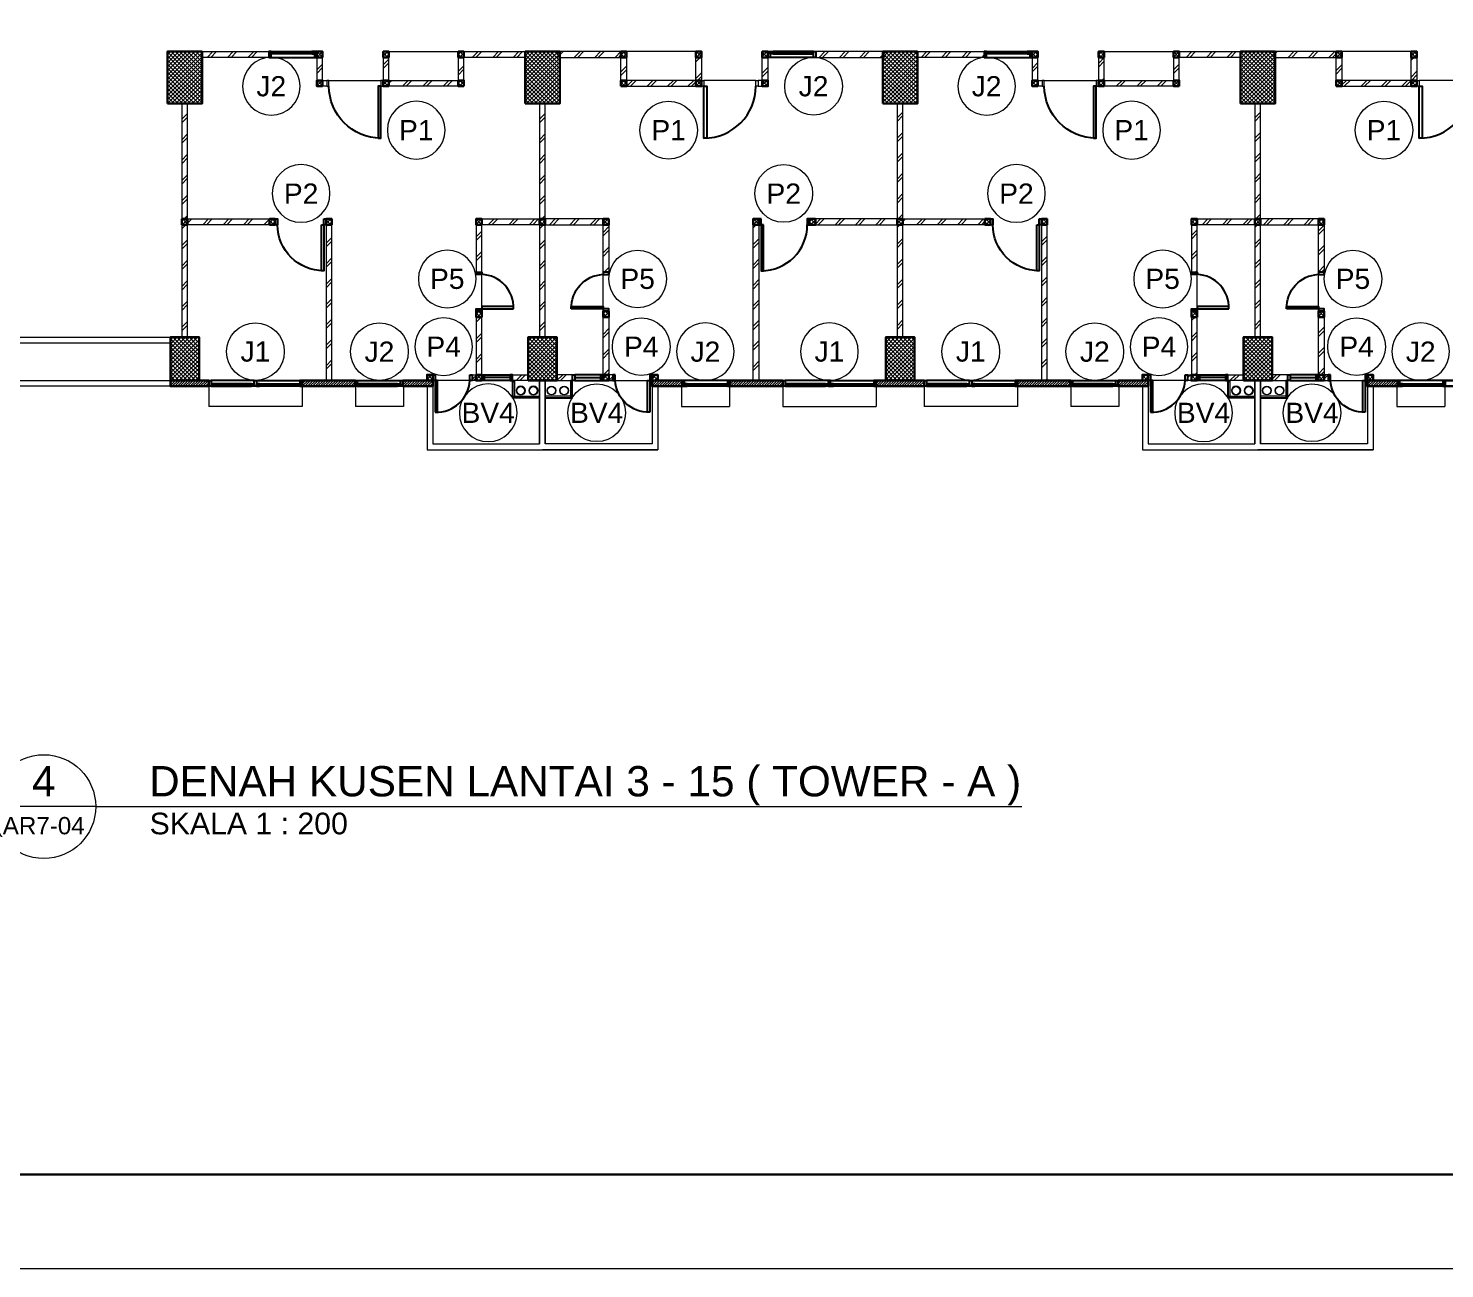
# Model space of a CAD drawing. Header units: millimetres. Extents: x -108 to 351, y -17 to 192.
# Drawn here: x 140.68 to 165.23, y 71.31 to 92.8 of the extents above; entities that cross this region are included whole.
import ezdxf
from ezdxf.enums import TextEntityAlignment as Align

# ---------------------------------------------------------------- set-up
doc = ezdxf.new("R2010")
doc.units = ezdxf.units.MM
for name, color, linetype, lineweight in [('ars', 11, 'Continuous', 0), ('KACA', 151, 'Continuous', 5), ('KOL', 1, 'Continuous', 30), ('KOLOM', 4, 'Continuous', 9), ('KOP', 7, 'Continuous', 20), ('KOP GARIS', 1, 'Continuous', 30), ('lan', 7, 'Continuous', 15), ('NOT', 7, 'Continuous', 20), ('tem', 5, 'Continuous', 20)]:
    doc.layers.add(name, color=color, linetype=linetype, lineweight=lineweight)
doc.layers.add('Kusen', color=30, linetype='Continuous')
doc.styles.add('S', font='simplex', dxfattribs={"width": 0.75})
doc.styles.get("Standard").update_dxf_attribs({"font": 'arial.ttf'})
pattern_1 = [(225, (-467.078732, 382.454584), (0.0220970869, -0.0220970869), [])]
pattern_2 = [(45, (18.6, -6e-14), (-0.1767767, 0.1767767), []), (45, (18.6625, -6e-14), (-0.1767767, 0.1767767), [])]
pattern_3 = [(45, (18.59984, 0), (-0.1767767, 0.1767767), []), (45, (18.66234, 0), (-0.1767767, 0.1767767), [])]
pattern_4 = [(45, (18.59984, -6e-14), (-0.1767767, 0.1767767), []), (45, (18.66234, -6e-14), (-0.1767767, 0.1767767), [])]
pattern_5 = [(45, (18.6, -0.00436), (-0.1767767, 0.1767767), []), (45, (18.6625, -0.00436), (-0.1767767, 0.1767767), [])]
pattern_6 = [(45, (18.59616, -0.00436), (-0.1767767, 0.1767767), []), (45, (18.65866, -0.00436), (-0.1767767, 0.1767767), [])]
pattern_7 = [(45, (18.59616, -0.00436), (-0.1767767, 0.1767767), []), (45, (18.65866, -0.00436), (-0.1767767, 0.1767767), [])]
pattern_8 = [(225, (23.57673, 55.07964), (0.06629126, -0.06629126), []), (225, (23.53254, 55.07964), (0.06629126, -0.06629126), [])]
pattern_9 = [(45, (18.6, -1.7), (-0.1767767, 0.1767767), []), (45, (18.6625, -1.7), (-0.1767767, 0.1767767), [])]
pattern_10 = [(45, (21.09865, 1.1), (-0.1767767, 0.1767767), []), (45, (21.16115, 1.1), (-0.1767767, 0.1767767), [])]
pattern_11 = [(45, (24.8, -1e-13), (-0.1767767, 0.1767767), []), (45, (24.8625, -1e-13), (-0.1767767, 0.1767767), [])]
pattern_12 = [(45, (24.8, -1.7), (-0.1767767, 0.1767767), []), (45, (24.8625, -1.7), (-0.1767767, 0.1767767), [])]

# ---------------------------------------------------------------- blocks, each defined once
blk = doc.blocks.new('Ndtpd')
blk.add_line((0.747, 0), (-0.747, 0))
blk.add_circle((0, 0), 0.747)
at = {"flags": 4}
for tag, height, p in [('NO', 0.5, (0, 0.148)), ('NOLBR', 0.3, (0, -0.398))]:
    blk.add_attdef(tag, text='', height=height, dxfattribs=at).set_placement(p, align=Align.CENTER)
for tag, p, height in [('NDTPD', (1.516, 0.148), 0.5), ('SKALA', (1.523, -0.398), 0.3)]:
    blk.add_attdef(tag, p, '', height=height, dxfattribs=at)
blk = doc.blocks.new('KOPA2-TPAK r')
at = {"layer": 'KOP'}
blk.add_lwpolyline([(0, 0), (59.4, 0), (59.4, 42.135), (0, 42.135)], close=True, dxfattribs=at)
at = {"layer": 'KOP GARIS'}
blk.add_lwpolyline([(0.815, 0.815), (58.585, 0.815), (58.585, 41.32), (0.815, 41.32)], close=True, dxfattribs=at)
at = {"layer": 'KOP'}
for p in [(51.864, 6.612), (51.864, 6.212), (51.864, 5.812)]:
    blk.add_attdef('JUDUL', p, '', height=0.25, dxfattribs=at)
for tag, p in [('SKALA', (51.816, 4.913)), ('SKALA', (51.816, 4.602)), ('SKALA', (51.816, 4.312)), ('AR-00', (57.749, 3.195))]:
    blk.add_attdef(tag, text='', height=0.172, dxfattribs=at).set_placement(p, align=Align.MIDDLE_CENTER)
blk = doc.blocks.new("k3'")
at = {"layer": 'ars'}
h = blk.add_hatch(dxfattribs=at)
h.set_pattern_fill('_USER', color=256, scale=0.05, angle=45, double=1, pattern_type=0)
h.set_pattern_definition([(45, (0, -4.975), (-0.03535534, 0.03535534), []), (135, (0, -4.975), (-0.03535534, -0.03535534), [])])
h.paths.add_polyline_path([(-0.25, -0.375), (0.25, -0.375), (0.25, 0.375), (-0.25, 0.375)])
at = {"layer": 'KOL'}
blk.add_lwpolyline([(-0.25, -0.375), (0.25, -0.375), (0.25, 0.375), (-0.25, 0.375)], close=True, dxfattribs=at)
blk = doc.blocks.new("k1'")
at = {"layer": 'ars'}
h = blk.add_hatch(dxfattribs=at)
h.set_pattern_fill('_USER', color=256, scale=0.05, angle=45, double=1, pattern_type=0)
h.set_pattern_definition([(45, (0, -5), (-0.03535534, 0.03535534), []), (135, (0, -5), (-0.03535534, -0.03535534), [])])
h.paths.add_polyline_path([(-0.3, -0.45), (0.3, -0.45), (0.3, 0.45), (-0.3, 0.45)])
at = {"layer": 'KOL'}
blk.add_lwpolyline([(-0.3, -0.45), (0.3, -0.45), (0.3, 0.45), (-0.3, 0.45)], close=True, dxfattribs=at)
blk = doc.blocks.new('T. J1')
at = {"layer": 'Kusen'}
for p, q in [((-0.019, 0), (-0.769, 0)), ((-0.719, 0.1), (-0.069, 0.1)), ((-0.069, 0.06), (-0.719, 0.06)), ((0.021, 0), (0.771, 0)), ((0.721, 0.1), (0.071, 0.1)), ((0.071, 0.06), (0.721, 0.06))]:
    blk.add_line(p, q, dxfattribs=at)
for points in [[(-0.809, 0), (-0.769, 0), (-0.769, 0.1), (-0.809, 0.1)], [(-0.019, 0), (0.021, 0), (0.021, 0.1), (-0.019, 0.1)], [(0.811, 0), (0.771, 0), (0.771, 0.1), (0.811, 0.1)]]:
    blk.add_lwpolyline(points, close=True, dxfattribs=at)
for points in [[(-0.719, 0.077), (-0.719, 0.06), (-0.769, 0.06), (-0.769, 0.1), (-0.719, 0.1), (-0.719, 0.082), (-0.729, 0.082), (-0.729, 0.077), (-0.719, 0.077)], [(-0.069, 0.077), (-0.069, 0.06), (-0.019, 0.06), (-0.019, 0.1), (-0.069, 0.1), (-0.069, 0.082), (-0.059, 0.082), (-0.059, 0.077), (-0.069, 0.077)], [(0.071, 0.077), (0.071, 0.06), (0.021, 0.06), (0.021, 0.1), (0.071, 0.1), (0.071, 0.082), (0.061, 0.082), (0.061, 0.077), (0.071, 0.077)], [(0.721, 0.077), (0.721, 0.06), (0.771, 0.06), (0.771, 0.1), (0.721, 0.1), (0.721, 0.082), (0.731, 0.082), (0.731, 0.077), (0.721, 0.077)]]:
    blk.add_lwpolyline(points, dxfattribs=at)
at = {"layer": 'Kusen', "color": 141}
for points in [[(-0.729, 0.077), (-0.059, 0.077), (-0.059, 0.082), (-0.729, 0.082)], [(0.731, 0.077), (0.061, 0.077), (0.061, 0.082), (0.731, 0.082)]]:
    blk.add_lwpolyline(points, close=True, dxfattribs=at)
blk = doc.blocks.new('T. J2')
at = {"layer": 'KACA', "color": 141}
blk.add_lwpolyline([(-0.379, 0.077), (0.291, 0.077), (0.291, 0.082), (-0.379, 0.082)], close=True, dxfattribs=at)
at = {"layer": 'Kusen'}
for p, q in [((-0.419, 0), (0.331, 0)), ((-0.369, 0.1), (0.281, 0.1)), ((0.281, 0.06), (-0.369, 0.06))]:
    blk.add_line(p, q, dxfattribs=at)
for points in [[(-0.459, 0), (-0.419, 0), (-0.419, 0.1), (-0.459, 0.1)], [(0.331, 0), (0.371, 0), (0.371, 0.1), (0.331, 0.1)]]:
    blk.add_lwpolyline(points, close=True, dxfattribs=at)
for points in [[(-0.369, 0.077), (-0.369, 0.06), (-0.419, 0.06), (-0.419, 0.1), (-0.369, 0.1), (-0.369, 0.082), (-0.379, 0.082), (-0.379, 0.077), (-0.369, 0.077)], [(0.281, 0.077), (0.281, 0.06), (0.331, 0.06), (0.331, 0.1), (0.281, 0.1), (0.281, 0.082), (0.291, 0.082), (0.291, 0.077), (0.281, 0.077)]]:
    blk.add_lwpolyline(points, dxfattribs=at)
blk = doc.blocks.new('P.80')
at = {"layer": 'Kusen'}
for points in [[(-69.809, -74.837), (-69.769, -74.837), (-69.769, -74.037), (-69.809, -74.037)], [(-70.609, -74.937), (-70.569, -74.937), (-70.569, -74.837), (-70.609, -74.837)], [(-69.769, -74.937), (-69.729, -74.937), (-69.729, -74.837), (-69.769, -74.837)]]:
    blk.add_lwpolyline(points, close=True, dxfattribs=at)
blk.add_arc((-69.769, -74.837), 0.8, 90, 180, dxfattribs=at)
blk = doc.blocks.new('K 10.10')
at = {"layer": 'ars'}
h = blk.add_hatch(dxfattribs=at)
h.set_pattern_fill('_USER', color=256, scale=0.05, angle=45, double=1, pattern_type=0)
h.set_pattern_definition([(45, (0, 0), (-0.035355339, 0.035355339), []), (135, (0, 0), (-0.035355339, -0.035355339), [])])
h.paths.add_polyline_path([(1560.538, 1380.407), (1560.638, 1380.407), (1560.638, 1380.507), (1560.538, 1380.507)])
at = {"layer": 'KOL'}
blk.add_lwpolyline([(1560.538, 1380.407), (1560.638, 1380.407), (1560.638, 1380.507), (1560.538, 1380.507)], close=True, dxfattribs=at)
blk = doc.blocks.new('P-90')
at = {"layer": 'Kusen'}
blk.add_lwpolyline([(374.691, -21.598), (374.741, -21.598), (374.741, -22.498), (374.691, -22.498)], close=True, dxfattribs=at)
at = {"layer": 'Kusen', "lineweight": 9}
for points in [[(373.801, -22.498), (373.841, -22.498), (373.841, -22.598), (373.801, -22.598)], [(374.741, -22.498), (374.781, -22.498), (374.781, -22.598), (374.741, -22.598)]]:
    blk.add_lwpolyline(points, close=True, dxfattribs=at)
at = {"layer": 'Kusen'}
blk.add_arc((374.741, -22.498), 0.9, 90, 180, dxfattribs=at)
blk = doc.blocks.new('P.60')
at = {"layer": 'Kusen'}
for points in [[(1472.835, 997.535), (1472.875, 997.535), (1472.875, 997.435), (1472.835, 997.435)], [(1472.875, 996.885), (1472.915, 996.885), (1472.915, 997.435), (1472.875, 997.435)], [(1473.475, 997.535), (1473.515, 997.535), (1473.515, 997.435), (1473.475, 997.435)]]:
    blk.add_lwpolyline(points, close=True, dxfattribs=at)
blk.add_arc((1472.895, 997.466), 0.581, 268.0266, 356.9943, dxfattribs=at)
blk = doc.blocks.new('BV')
at = {"layer": 'Kusen'}
for points in [[(-0.225, 0.1), (-0.265, 0.1), (-0.265, 0), (-0.225, 0)], [(-0.225, 0.1), (-0.265, 0.1), (-0.265, 0), (-0.225, 0)], [(0.225, 0.1), (-0.225, 0.1), (-0.225, 0), (0.225, 0)], [(0.225, 0.1), (0.265, 0.1), (0.265, 0), (0.225, 0)]]:
    blk.add_lwpolyline(points, close=True, dxfattribs=at)
at = {"layer": 'Kusen', "color": 141}
blk.add_lwpolyline([(0.225, 0.05), (-0.225, 0.05)], dxfattribs=at)
blk = doc.blocks.new('3-typikal-1')
at = {"layer": 'ars'}
for points in [[(0.05, -0.455), (0.52, -0.455), (0.52, -0.15)], [(0.05, -0.445), (0.51, -0.445), (0.51, -0.15)], [(0.485, -0.15), (0.51, -0.15), (0.51, -0.179), (0.508, -0.179), (0.508, -0.152), (0.485, -0.152), (0.485, -0.15)], [(0.485, -0.152), (0.485, -0.443)], [(0.51, -0.419), (0.05, -0.419)], [(0.485, -0.445), (0.51, -0.445), (0.51, -0.419), (0.508, -0.419), (0.508, -0.443), (0.485, -0.443), (0.485, -0.445)]]:
    blk.add_lwpolyline(points, dxfattribs=at)
for centre, radius in [((0.157, -0.325), 0.075), ((0.157, -0.325), 0.071), ((0.377, -0.325), 0.075), ((0.377, -0.325), 0.071)]:
    blk.add_circle(centre, radius, dxfattribs=at)
at = {"layer": 'KOL'}
for points in [[(2.42, -0.15), (1.9, -0.15), (1.9, -0.25), (2.42, -0.25)], [(4.165, -0.15), (3.25, -0.15), (3.25, -0.25), (4.165, -0.25)]]:
    blk.add_lwpolyline(points, close=True, dxfattribs=at)
at = {"layer": 'lan'}
for p, q in [((2.656, 5.55), (1.456, 5.55)), ((3.7, 5.05), (2.8, 5.05)), ((1.05, 1.13), (1.05, 1.69)), ((0.05, -1.25), (0.05, -0.15)), ((1.26, -0.15), (1.82, -0.15)), ((1.9, -0.25), (1.9, -1.25)), ((2, -0.25), (2, -1.35)), ((2, -1.35), (0, -1.35)), ((1.9, -1.25), (0.05, -1.25))]:
    blk.add_line(p, q, dxfattribs=at)
at = {"layer": 'tem'}
for points in [[(1.36, 5.55), (0.3, 5.55), (0.3, 5.45), (1.36, 5.45)], [(1.46, 5.45), (1.46, 5.05), (1.36, 5.05), (1.36, 5.45)], [(2.76, 5.45), (2.76, 5.05), (2.66, 5.05), (2.66, 5.45)], [(3.91, 5.45), (3.91, 5.05), (3.81, 5.05), (3.81, 5.45)], [(5.9, 5.55), (4.74, 5.55), (4.74, 5.45), (5.9, 5.45)], [(2.66, 5.05), (1.46, 5.05), (1.46, 4.95), (2.66, 4.95)], [(3.81, 5.05), (3.74, 5.05), (3.74, 4.95), (3.81, 4.95)], [(1.05, 2.65), (0.05, 2.65), (0.05, 2.55), (1.05, 2.55)], [(1.15, 2.55), (1.15, 1.73), (1.05, 1.73), (1.05, 2.55)], [(6.15, 2.65), (4.731, 2.65), (4.731, 2.55), (6.15, 2.55)], [(1.15, 0.95), (1.15, -0.05), (1.05, -0.05), (1.05, 0.95)], [(0.52, -0.05), (0.25, -0.05), (0.25, -0.15), (0.52, -0.15)], [(1.22, -0.05), (1.15, -0.05), (1.15, -0.15), (1.22, -0.15)]]:
    blk.add_lwpolyline(points, close=True, dxfattribs=at)
at = {"layer": 'tem', "ltscale": 2}
blk.add_lwpolyline([(3.651, 2.55), (3.751, 2.55), (3.751, -0.15), (3.651, -0.15)], close=True, dxfattribs=at)
at = {"rotation": 180}
blk.add_blockref('BV', (0.785, -0.05), dxfattribs=at)
at = {"layer": 'KOLOM', "extrusion": (0, 0, -1), "xscale": -1, "zscale": -1}
for p in [(1559.178, -1374.957), (1557.878, -1374.957), (1556.728, -1374.957), (1559.178, -1375.456), (1557.878, -1375.456), (1556.728, -1375.456), (1559.488, -1377.857), (1556.887, -1377.857), (1555.907, -1377.857), (1559.488, -1379.457), (1559.488, -1380.557), (1558.638, -1380.557)]:
    blk.add_blockref('K 10.10', p, dxfattribs=at)
at = {"layer": 'Kusen', "xscale": -1}
for name, p in [('T. J2', (4.281, 5.45)), ('P.60', (1474.735, -997.585))]:
    blk.add_blockref(name, p, dxfattribs=at)
at = {"layer": 'Kusen', "rotation": 180}
for name, p in [('P-90', (377.541, -17.547)), ('P.80', (-65.978, -72.287)), ('T. J2', (2.791, -0.15)), ('T. J1', (4.976, -0.15))]:
    blk.add_blockref(name, p, dxfattribs=at)
at = {"layer": 'Kusen', "xscale": -1, "rotation": 270}
blk.add_blockref('P.60', (-996.385, -1471.785), dxfattribs=at)
blk = doc.blocks.new('LANTAI 3-15')
at = {"layer": 'ars'}
h = blk.add_hatch(dxfattribs=at)
h.set_pattern_fill('TEMBOK', color=256, scale=0.25)
h.set_pattern_definition(pattern_5)
h.paths.add_polyline_path([(18.9, 5.55), (20.06, 5.55), (20.06, 5.45), (18.9, 5.45)])
h = blk.add_hatch(dxfattribs=at)
h.set_pattern_fill('TEMBOK', color=256, scale=0.25)
h.set_pattern_definition(pattern_7)
h.paths.add_polyline_path([(20.89, 5.45), (20.89, 5.05), (20.99, 5.05), (20.99, 5.45)])
h = blk.add_hatch(dxfattribs=at)
h.set_pattern_fill('TEMBOK', color=256, scale=0.25)
h.set_pattern_definition(pattern_5)
h.paths.add_polyline_path([(22.04, 5.45), (22.04, 5.05), (22.14, 5.05), (22.14, 5.45)])
h = blk.add_hatch(dxfattribs=at)
h.set_pattern_fill('TEMBOK', color=256, scale=0.25)
h.set_pattern_definition(pattern_5)
h.paths.add_polyline_path([(23.34, 5.45), (23.34, 5.05), (23.44, 5.05), (23.44, 5.45)])
h = blk.add_hatch(dxfattribs=at)
h.set_pattern_fill('TEMBOK', color=256, scale=0.25)
h.set_pattern_definition(pattern_5)
h.paths.add_polyline_path([(23.44, 5.55), (24.55, 5.55), (24.55, 5.45), (23.44, 5.45)])
h = blk.add_hatch(dxfattribs=at)
h.set_pattern_fill('TEMBOK', color=256, scale=0.25)
h.set_pattern_definition(pattern_5)
h.paths.add_polyline_path([(26.16, 5.55), (25.05, 5.55), (25.05, 5.45), (26.16, 5.45)])
h = blk.add_hatch(dxfattribs=at)
h.set_pattern_fill('TEMBOK', color=256, scale=0.25)
h.set_pattern_definition(pattern_5)
h.paths.add_polyline_path([(26.26, 5.45), (26.26, 5.05), (26.16, 5.05), (26.16, 5.45)])
h = blk.add_hatch(dxfattribs=at)
h.set_pattern_fill('TEMBOK', color=256, scale=0.25)
h.set_pattern_definition(pattern_5)
h.paths.add_polyline_path([(27.56, 5.45), (27.56, 5.05), (27.46, 5.05), (27.46, 5.45)])
h = blk.add_hatch(dxfattribs=at)
h.set_pattern_fill('TEMBOK', color=256, scale=0.25)
h.set_pattern_definition(pattern_7)
h.paths.add_polyline_path([(28.71, 5.45), (28.71, 5.05), (28.61, 5.05), (28.61, 5.45)])
h = blk.add_hatch(dxfattribs=at)
h.set_pattern_fill('TEMBOK', color=256, scale=0.25)
h.set_pattern_definition(pattern_5)
h.paths.add_polyline_path([(30.75, 5.55), (29.54, 5.55), (29.54, 5.45), (30.75, 5.45)])
h = blk.add_hatch(dxfattribs=at)
h.set_pattern_fill('TEMBOK', color=256, scale=0.25)
h.set_pattern_definition(pattern_5)
h.paths.add_polyline_path([(31.25, 5.55), (32.46, 5.55), (32.46, 5.45), (31.25, 5.45)])
h = blk.add_hatch(dxfattribs=at)
h.set_pattern_fill('TEMBOK', color=256, scale=0.25)
h.set_pattern_definition(pattern_7)
h.paths.add_polyline_path([(33.29, 5.45), (33.29, 5.05), (33.39, 5.05), (33.39, 5.45)])
h = blk.add_hatch(dxfattribs=at)
h.set_pattern_fill('TEMBOK', color=256, scale=0.25)
h.set_pattern_definition(pattern_5)
h.paths.add_polyline_path([(34.44, 5.45), (34.44, 5.05), (34.54, 5.05), (34.54, 5.45)])
h = blk.add_hatch(dxfattribs=at)
h.set_pattern_fill('TEMBOK', color=256, scale=0.25)
h.set_pattern_definition(pattern_5)
h.paths.add_polyline_path([(35.74, 5.45), (35.74, 5.05), (35.84, 5.05), (35.84, 5.45)])
h = blk.add_hatch(dxfattribs=at)
h.set_pattern_fill('TEMBOK', color=256, scale=0.25)
h.set_pattern_definition(pattern_5)
h.paths.add_polyline_path([(35.84, 5.55), (36.95, 5.55), (36.95, 5.45), (35.84, 5.45)])
h = blk.add_hatch(dxfattribs=at)
h.set_pattern_fill('TEMBOK', color=256, scale=0.25)
h.set_pattern_definition(pattern_5)
h.paths.add_polyline_path([(38.56, 5.55), (37.45, 5.55), (37.45, 5.45), (38.56, 5.45)])
h = blk.add_hatch(dxfattribs=at)
h.set_pattern_fill('TEMBOK', color=256, scale=0.25)
h.set_pattern_definition(pattern_5)
h.paths.add_polyline_path([(38.66, 5.45), (38.66, 5.05), (38.56, 5.05), (38.56, 5.45)])
h = blk.add_hatch(dxfattribs=at)
h.set_pattern_fill('TEMBOK', color=256, scale=0.25)
h.set_pattern_definition(pattern_5)
h.paths.add_polyline_path([(39.96, 5.45), (39.96, 5.05), (39.86, 5.05), (39.86, 5.45)])
h = blk.add_hatch(dxfattribs=at)
h.set_pattern_fill('TEMBOK', color=256, scale=0.25)
h.set_pattern_definition(pattern_6)
h.paths.add_polyline_path([(22.14, 5.05), (23.34, 5.05), (23.34, 4.95), (22.14, 4.95)])
h = blk.add_hatch(dxfattribs=at)
h.set_pattern_fill('TEMBOK', color=256, scale=0.25)
h.set_pattern_definition(pattern_6)
h.paths.add_polyline_path([(27.46, 5.05), (26.26, 5.05), (26.26, 4.95), (27.46, 4.95)])
h = blk.add_hatch(dxfattribs=at)
h.set_pattern_fill('TEMBOK', color=256, scale=0.25)
h.set_pattern_definition(pattern_6)
h.paths.add_polyline_path([(34.54, 5.05), (35.74, 5.05), (35.74, 4.95), (34.54, 4.95)])
h = blk.add_hatch(dxfattribs=at)
h.set_pattern_fill('TEMBOK', color=256, scale=0.25)
h.set_pattern_definition(pattern_6)
h.paths.add_polyline_path([(39.86, 5.05), (38.66, 5.05), (38.66, 4.95), (39.86, 4.95)])
h = blk.add_hatch(dxfattribs=at)
h.set_pattern_fill('TEMBOK', color=256, scale=0.25)
h.set_pattern_definition(pattern_9)
h.paths.add_polyline_path([(18.65, 4.65), (18.55, 4.65), (18.55, 2.65), (18.65, 2.65)])
h = blk.add_hatch(dxfattribs=at)
h.set_pattern_fill('TEMBOK', color=256, scale=0.25)
h.set_pattern_definition(pattern_12)
h.paths.add_polyline_path([(24.85, 4.65), (24.75, 4.65), (24.75, 2.65), (24.85, 2.65)])
h = blk.add_hatch(dxfattribs=at)
h.set_pattern_fill('TEMBOK', color=256, scale=0.25)
h.set_pattern_definition(pattern_9)
h.paths.add_polyline_path([(30.95, 4.65), (31.05, 4.65), (31.05, 2.65), (30.95, 2.65)])
h = blk.add_hatch(dxfattribs=at)
h.set_pattern_fill('TEMBOK', color=256, scale=0.25)
h.set_pattern_definition(pattern_12)
h.paths.add_polyline_path([(37.15, 4.65), (37.25, 4.65), (37.25, 2.65), (37.15, 2.65)])
h = blk.add_hatch(dxfattribs=at)
h.set_pattern_fill('TEMBOK', color=256, scale=0.25)
h.set_pattern_definition(pattern_2)
h.paths.add_polyline_path([(18.65, 2.55), (18.55, 2.55), (18.55, 0.6), (18.65, 0.6)])
h = blk.add_hatch(dxfattribs=at)
h.set_pattern_fill('TEMBOK', color=256, scale=0.25)
h.set_pattern_definition(pattern_2)
h.paths.add_polyline_path([(18.65, 2.65), (20.069, 2.65), (20.069, 2.55), (18.65, 2.55)])
h = blk.add_hatch(dxfattribs=at)
h.set_pattern_fill('TEMBOK', color=256, scale=0.25)
h.set_pattern_definition(pattern_10)
h.paths.add_polyline_path([(21.149, 2.55), (21.049, 2.55), (21.049, -0.15), (21.149, -0.15)])
h = blk.add_hatch(dxfattribs=at)
h.set_pattern_fill('TEMBOK', color=256, scale=0.25)
h.set_pattern_definition(pattern_3)
h.paths.add_polyline_path([(23.65, 2.55), (23.65, 1.73), (23.75, 1.73), (23.75, 2.55)])
h = blk.add_hatch(dxfattribs=at)
h.set_pattern_fill('TEMBOK', color=256, scale=0.25)
h.set_pattern_definition(pattern_2)
h.paths.add_polyline_path([(23.75, 2.65), (24.75, 2.65), (24.75, 2.55), (23.75, 2.55)])
h = blk.add_hatch(dxfattribs=at)
h.set_pattern_fill('TEMBOK', color=256, scale=0.25)
h.set_pattern_definition(pattern_11)
h.paths.add_polyline_path([(24.85, 2.55), (24.75, 2.55), (24.75, 0.6), (24.85, 0.6)])
h = blk.add_hatch(dxfattribs=at)
h.set_pattern_fill('TEMBOK', color=256, scale=0.25)
h.set_pattern_definition(pattern_2)
h.paths.add_polyline_path([(25.85, 2.65), (24.85, 2.65), (24.85, 2.55), (25.85, 2.55)])
h = blk.add_hatch(dxfattribs=at)
h.set_pattern_fill('TEMBOK', color=256, scale=0.25)
h.set_pattern_definition(pattern_3)
h.paths.add_polyline_path([(25.95, 2.55), (25.95, 1.73), (25.85, 1.73), (25.85, 2.55)])
h = blk.add_hatch(dxfattribs=at)
h.set_pattern_fill('TEMBOK', color=256, scale=0.25)
h.set_pattern_definition(pattern_10)
h.paths.add_polyline_path([(28.451, 2.55), (28.551, 2.55), (28.551, -0.15), (28.451, -0.15)])
h = blk.add_hatch(dxfattribs=at)
h.set_pattern_fill('TEMBOK', color=256, scale=0.25)
h.set_pattern_definition(pattern_2)
h.paths.add_polyline_path([(30.95, 2.65), (29.531, 2.65), (29.531, 2.55), (30.95, 2.55)])
h = blk.add_hatch(dxfattribs=at)
h.set_pattern_fill('TEMBOK', color=256, scale=0.25)
h.set_pattern_definition(pattern_2)
h.paths.add_polyline_path([(30.95, 2.55), (31.05, 2.55), (31.05, 0.6), (30.95, 0.6)])
h = blk.add_hatch(dxfattribs=at)
h.set_pattern_fill('TEMBOK', color=256, scale=0.25)
h.set_pattern_definition(pattern_2)
h.paths.add_polyline_path([(31.05, 2.65), (32.469, 2.65), (32.469, 2.55), (31.05, 2.55)])
h = blk.add_hatch(dxfattribs=at)
h.set_pattern_fill('TEMBOK', color=256, scale=0.25)
h.set_pattern_definition(pattern_10)
h.paths.add_polyline_path([(33.549, 2.55), (33.449, 2.55), (33.449, -0.15), (33.549, -0.15)])
h = blk.add_hatch(dxfattribs=at)
h.set_pattern_fill('TEMBOK', color=256, scale=0.25)
h.set_pattern_definition(pattern_3)
h.paths.add_polyline_path([(36.05, 2.55), (36.05, 1.73), (36.15, 1.73), (36.15, 2.55)])
h = blk.add_hatch(dxfattribs=at)
h.set_pattern_fill('TEMBOK', color=256, scale=0.25)
h.set_pattern_definition(pattern_2)
h.paths.add_polyline_path([(36.15, 2.65), (37.15, 2.65), (37.15, 2.55), (36.15, 2.55)])
h = blk.add_hatch(dxfattribs=at)
h.set_pattern_fill('TEMBOK', color=256, scale=0.25)
h.set_pattern_definition(pattern_11)
h.paths.add_polyline_path([(37.15, 2.55), (37.25, 2.55), (37.25, 0.6), (37.15, 0.6)])
h = blk.add_hatch(dxfattribs=at)
h.set_pattern_fill('TEMBOK', color=256, scale=0.25)
h.set_pattern_definition(pattern_2)
h.paths.add_polyline_path([(38.25, 2.65), (37.25, 2.65), (37.25, 2.55), (38.25, 2.55)])
h = blk.add_hatch(dxfattribs=at)
h.set_pattern_fill('TEMBOK', color=256, scale=0.25)
h.set_pattern_definition(pattern_3)
h.paths.add_polyline_path([(38.35, 2.55), (38.35, 1.73), (38.25, 1.73), (38.25, 2.55)])
h = blk.add_hatch(dxfattribs=at)
h.set_pattern_fill('TEMBOK', color=256, scale=0.25)
h.set_pattern_definition(pattern_4)
h.paths.add_polyline_path([(23.65, 0.95), (23.65, -0.05), (23.75, -0.05), (23.75, 0.95)])
h = blk.add_hatch(dxfattribs=at)
h.set_pattern_fill('TEMBOK', color=256, scale=0.25)
h.set_pattern_definition(pattern_4)
h.paths.add_polyline_path([(25.95, 0.95), (25.95, -0.05), (25.85, -0.05), (25.85, 0.95)])
h = blk.add_hatch(dxfattribs=at)
h.set_pattern_fill('TEMBOK', color=256, scale=0.25)
h.set_pattern_definition(pattern_4)
h.paths.add_polyline_path([(36.05, 0.95), (36.05, -0.05), (36.15, -0.05), (36.15, 0.95)])
h = blk.add_hatch(dxfattribs=at)
h.set_pattern_fill('TEMBOK', color=256, scale=0.25)
h.set_pattern_definition(pattern_4)
h.paths.add_polyline_path([(38.35, 0.95), (38.35, -0.05), (38.25, -0.05), (38.25, 0.95)])
h = blk.add_hatch(dxfattribs=at)
h.set_pattern_fill('ANSI31', color=256, scale=0.25, angle=180, style=0)
h.set_pattern_definition(pattern_1)
h.paths.add_polyline_path([(18.35, -0.15), (19.015, -0.15), (19.015, -0.25), (18.35, -0.25)])
h = blk.add_hatch(dxfattribs=at)
h.set_pattern_fill('ANSI31', color=256, scale=0.25, angle=180, style=0)
h.set_pattern_definition(pattern_1)
h.paths.add_polyline_path([(20.635, -0.15), (21.56, -0.15), (21.56, -0.25), (20.635, -0.25)])
h = blk.add_hatch(dxfattribs=at)
h.set_pattern_fill('ANSI31', color=256, scale=0.25, angle=180, style=0)
h.set_pattern_definition(pattern_1)
h.paths.add_polyline_path([(22.39, -0.15), (22.9, -0.15), (22.9, -0.25), (22.39, -0.25)])
h = blk.add_hatch(dxfattribs=at)
h.set_pattern_fill('ANSI32', color=256, scale=0.25, angle=180, style=0, double=1)
h.set_pattern_definition(pattern_8)
h.paths.add_polyline_path([(23.58, -0.05), (23.65, -0.05), (23.65, -0.15), (23.58, -0.15)])
h = blk.add_hatch(dxfattribs=at)
h.set_pattern_fill('TEMBOK', color=256, scale=0.25)
h.set_pattern_definition(pattern_2)
h.paths.add_polyline_path([(24.28, -0.05), (24.55, -0.05), (24.55, -0.15), (24.28, -0.15)])
h = blk.add_hatch(dxfattribs=at)
h.set_pattern_fill('TEMBOK', color=256, scale=0.25)
h.set_pattern_definition(pattern_2)
h.paths.add_polyline_path([(25.32, -0.05), (25.05, -0.05), (25.05, -0.15), (25.32, -0.15)])
h = blk.add_hatch(dxfattribs=at)
h.set_pattern_fill('ANSI32', color=256, scale=0.25, angle=180, style=0, double=1)
h.set_pattern_definition(pattern_8)
h.paths.add_polyline_path([(26.02, -0.05), (25.95, -0.05), (25.95, -0.15), (26.02, -0.15)])
h = blk.add_hatch(dxfattribs=at)
h.set_pattern_fill('ANSI31', color=256, scale=0.25, angle=180, style=0)
h.set_pattern_definition(pattern_1)
h.paths.add_polyline_path([(27.21, -0.15), (26.7, -0.15), (26.7, -0.25), (27.21, -0.25)])
h = blk.add_hatch(dxfattribs=at)
h.set_pattern_fill('ANSI31', color=256, scale=0.25, angle=180, style=0)
h.set_pattern_definition(pattern_1)
h.paths.add_polyline_path([(28.965, -0.15), (28.04, -0.15), (28.04, -0.25), (28.965, -0.25)])
h = blk.add_hatch(dxfattribs=at)
h.set_pattern_fill('ANSI31', color=256, scale=0.25, angle=180, style=0)
h.set_pattern_definition(pattern_1)
h.paths.add_polyline_path([(31.415, -0.15), (30.585, -0.15), (30.585, -0.25), (31.415, -0.25)])
h = blk.add_hatch(dxfattribs=at)
h.set_pattern_fill('ANSI31', color=256, scale=0.25, angle=180, style=0)
h.set_pattern_definition(pattern_1)
h.paths.add_polyline_path([(33.035, -0.15), (33.96, -0.15), (33.96, -0.25), (33.035, -0.25)])
h = blk.add_hatch(dxfattribs=at)
h.set_pattern_fill('ANSI31', color=256, scale=0.25, angle=180, style=0)
h.set_pattern_definition(pattern_1)
h.paths.add_polyline_path([(34.8, -0.15), (35.3, -0.15), (35.3, -0.25), (34.8, -0.25)])
h = blk.add_hatch(dxfattribs=at)
h.set_pattern_fill('ANSI32', color=256, scale=0.25, angle=180, style=0, double=1)
h.set_pattern_definition(pattern_8)
h.paths.add_polyline_path([(35.98, -0.05), (36.05, -0.05), (36.05, -0.15), (35.98, -0.15)])
h = blk.add_hatch(dxfattribs=at)
h.set_pattern_fill('TEMBOK', color=256, scale=0.25)
h.set_pattern_definition(pattern_2)
h.paths.add_polyline_path([(36.68, -0.05), (36.95, -0.05), (36.95, -0.15), (36.68, -0.15)])
h = blk.add_hatch(dxfattribs=at)
h.set_pattern_fill('TEMBOK', color=256, scale=0.25)
h.set_pattern_definition(pattern_2)
h.paths.add_polyline_path([(37.72, -0.05), (37.45, -0.05), (37.45, -0.15), (37.72, -0.15)])
h = blk.add_hatch(dxfattribs=at)
h.set_pattern_fill('ANSI32', color=256, scale=0.25, angle=180, style=0, double=1)
h.set_pattern_definition(pattern_8)
h.paths.add_polyline_path([(38.42, -0.05), (38.35, -0.05), (38.35, -0.15), (38.42, -0.15)])
h = blk.add_hatch(dxfattribs=at)
h.set_pattern_fill('ANSI31', color=256, scale=0.25, angle=180, style=0)
h.set_pattern_definition(pattern_1)
h.paths.add_polyline_path([(39.61, -0.15), (39.1, -0.15), (39.1, -0.25), (39.61, -0.25)])
for points in [[(24.75, -0.455), (24.28, -0.455), (24.28, -0.15)], [(24.315, -0.15), (24.29, -0.15), (24.29, -0.179), (24.292, -0.179), (24.292, -0.152), (24.315, -0.152), (24.315, -0.15)], [(24.75, -0.445), (24.29, -0.445), (24.29, -0.15)], [(24.315, -0.152), (24.315, -0.443)], [(24.85, -0.455), (25.32, -0.455), (25.32, -0.15)], [(24.85, -0.445), (25.31, -0.445), (25.31, -0.15)], [(25.285, -0.15), (25.31, -0.15), (25.31, -0.179), (25.308, -0.179), (25.308, -0.152), (25.285, -0.152), (25.285, -0.15)], [(25.285, -0.152), (25.285, -0.443)], [(37.15, -0.455), (36.68, -0.455), (36.68, -0.15)], [(36.715, -0.15), (36.69, -0.15), (36.69, -0.179), (36.692, -0.179), (36.692, -0.152), (36.715, -0.152), (36.715, -0.15)], [(37.15, -0.445), (36.69, -0.445), (36.69, -0.15)], [(36.715, -0.152), (36.715, -0.443)], [(37.25, -0.455), (37.72, -0.455), (37.72, -0.15)], [(37.25, -0.445), (37.71, -0.445), (37.71, -0.15)], [(37.685, -0.15), (37.71, -0.15), (37.71, -0.179), (37.708, -0.179), (37.708, -0.152), (37.685, -0.152), (37.685, -0.15)], [(37.685, -0.152), (37.685, -0.443)], [(24.315, -0.445), (24.29, -0.445), (24.29, -0.419), (24.292, -0.419), (24.292, -0.443), (24.315, -0.443), (24.315, -0.445)], [(24.29, -0.419), (24.75, -0.419)], [(25.31, -0.419), (24.85, -0.419)], [(25.285, -0.445), (25.31, -0.445), (25.31, -0.419), (25.308, -0.419), (25.308, -0.443), (25.285, -0.443), (25.285, -0.445)], [(36.715, -0.445), (36.69, -0.445), (36.69, -0.419), (36.692, -0.419), (36.692, -0.443), (36.715, -0.443), (36.715, -0.445)], [(36.69, -0.419), (37.15, -0.419)], [(37.71, -0.419), (37.25, -0.419)], [(37.685, -0.445), (37.71, -0.445), (37.71, -0.419), (37.708, -0.419), (37.708, -0.443), (37.685, -0.443), (37.685, -0.445)]]:
    blk.add_lwpolyline(points, dxfattribs=at)
for centre, radius in [((24.423, -0.325), 0.075), ((24.423, -0.325), 0.071), ((24.643, -0.325), 0.075), ((24.643, -0.325), 0.071), ((24.957, -0.325), 0.075), ((24.957, -0.325), 0.071), ((25.177, -0.325), 0.075), ((25.177, -0.325), 0.071), ((36.823, -0.325), 0.075), ((36.823, -0.325), 0.071), ((37.043, -0.325), 0.075), ((37.043, -0.325), 0.071), ((37.357, -0.325), 0.075), ((37.357, -0.325), 0.071), ((37.577, -0.325), 0.075), ((37.577, -0.325), 0.071)]:
    blk.add_circle(centre, radius, dxfattribs=at)
at = {"layer": 'KOL'}
for points in [[(19.015, -0.15), (18.35, -0.15), (18.35, -0.25), (19.015, -0.25)], [(21.56, -0.15), (20.635, -0.15), (20.635, -0.25), (21.56, -0.25)], [(28.965, -0.15), (28.04, -0.15), (28.04, -0.25), (28.965, -0.25)], [(31.415, -0.15), (30.585, -0.15), (30.585, -0.25), (31.415, -0.25)], [(33.96, -0.15), (33.035, -0.15), (33.035, -0.25), (33.96, -0.25)]]:
    blk.add_lwpolyline(points, close=True, dxfattribs=at)
at = {"layer": 'lan'}
for p, q in [((24.75, -0.15), (24.75, -1.25)), ((24.85, -0.15), (24.85, -1.25)), ((37.15, -0.15), (37.15, -1.25)), ((37.25, -0.15), (37.25, -1.25)), ((19.015, -0.25), (19.015, -0.6)), ((20.635, -0.25), (20.635, -0.6)), ((21.56, -0.25), (21.56, -0.6)), ((22.39, -0.25), (22.39, -0.6)), ((22.8, -0.25), (22.8, -1.35)), ((22.9, -0.25), (22.9, -1.25)), ((26.7, -0.25), (26.7, -1.25)), ((26.8, -0.25), (26.8, -1.35)), ((27.21, -0.25), (27.21, -0.6)), ((28.04, -0.25), (28.04, -0.6)), ((28.965, -0.25), (28.965, -0.6)), ((30.585, -0.25), (30.585, -0.6)), ((31.415, -0.25), (31.415, -0.6)), ((33.035, -0.25), (33.035, -0.6)), ((33.96, -0.25), (33.96, -0.6)), ((34.79, -0.25), (34.79, -0.6)), ((35.2, -0.25), (35.2, -1.35)), ((35.3, -0.25), (35.3, -1.25)), ((39.1, -0.25), (39.1, -1.25)), ((39.2, -0.25), (39.2, -1.35)), ((39.61, -0.25), (39.61, -0.6)), ((40.44, -0.25), (40.44, -0.6)), ((20.635, -0.6), (19.015, -0.6)), ((22.39, -0.6), (21.56, -0.6)), ((27.21, -0.6), (28.04, -0.6)), ((28.965, -0.6), (30.585, -0.6)), ((33.035, -0.6), (31.415, -0.6)), ((34.79, -0.6), (33.96, -0.6)), ((39.61, -0.6), (40.44, -0.6)), ((22.8, -1.35), (26.8, -1.35)), ((22.9, -1.25), (24.75, -1.25)), ((26.7, -1.25), (24.85, -1.25)), ((35.2, -1.35), (39.2, -1.35)), ((35.3, -1.25), (37.15, -1.25)), ((39.1, -1.25), (37.25, -1.25))]:
    blk.add_line(p, q, dxfattribs=at)
for points in [[(13.86, 0.6), (18.35, 0.6), (18.35, 0.5), (13.86, 0.5)], [(13.86, -0.15), (18.35, -0.15), (18.35, -0.25), (13.86, -0.25)]]:
    blk.add_lwpolyline(points, close=True, dxfattribs=at)
at = {"layer": 'tem', "ltscale": 2}
for points in [[(18.65, 4.65), (18.55, 4.65), (18.55, 2.65), (18.65, 2.65)], [(24.85, 4.65), (24.75, 4.65), (24.75, 2.65), (24.85, 2.65)], [(31.05, 4.65), (30.95, 4.65), (30.95, 2.65), (31.05, 2.65)], [(37.25, 4.65), (37.15, 4.65), (37.15, 2.65), (37.25, 2.65)], [(18.65, 2.55), (18.55, 2.55), (18.55, 0.6), (18.65, 0.6)], [(24.85, 2.55), (24.75, 2.55), (24.75, 0.6), (24.85, 0.6)], [(31.05, 2.55), (30.95, 2.55), (30.95, 0.6), (31.05, 0.6)], [(37.25, 2.55), (37.15, 2.55), (37.15, 0.6), (37.25, 0.6)]]:
    blk.add_lwpolyline(points, close=True, dxfattribs=at)
at = {"layer": 'KOL'}
for name, p in [("k1'", (18.6, 5.1)), ("k1'", (24.8, 5.1)), ("k1'", (31, 5.1)), ("k1'", (37.2, 5.1)), ("k3'", (18.6, 0.225)), ("k3'", (24.8, 0.225)), ("k3'", (31, 0.225)), ("k3'", (37.2, 0.225))]:
    blk.add_blockref(name, p, dxfattribs=at)
at = {"layer": 'KOLOM', "rotation": 180}
for p in [(1579.188, 1383.057), (1585.388, 1383.057), (1591.588, 1383.057), (1597.788, 1383.057)]:
    blk.add_blockref('K 10.10', p, dxfattribs=at)
at = {"layer": 'lan', "xscale": -1}
for p in [(24.8, 0), (37.2, 0)]:
    blk.add_blockref('3-typikal-1', p, dxfattribs=at)
at = {"layer": 'lan'}
for p in [(24.8, 0), (37.2, 0)]:
    blk.add_blockref('3-typikal-1', p, dxfattribs=at)
blk = doc.blocks.new('NAV')
blk.add_circle((0, -0.4), 0.4)
at = {"style": 'S', "width": 0.75, "flags": 4}
blk.add_attdef('AV', text='', height=0.3, dxfattribs=at).set_placement((0, -0.4), align=Align.MIDDLE)

msp = doc.modelspace()

# ---------------------------------------------------------------- linework, layer by layer
at = {"layer": 'NOT'}
msp.add_line((141.84977, 79.31262), (157.90279, 79.31262), dxfattribs=at)

# ---------------------------------------------------------------- block references
at = {"layer": 'KOP', "xscale": 2, "yscale": 2, "zscale": 2}
msp.add_blockref('KOPA2-TPAK r', (109.83958, 71.30529), dxfattribs=at)
at = {"layer": 'lan'}
msp.add_blockref('LANTAI 3-15', (124.79422, 86.84737), dxfattribs=at)
at = {"layer": 'NOT'}
ref = msp.add_blockref('NAV', (144.89422, 92.29737), dxfattribs=dict(at, xscale=-1.25, yscale=1.25, zscale=1.25))
ref.add_attrib('AV', 'J2', dxfattribs={"layer": '0', "height": 0.35, "flags": 4}).set_placement((144.89422, 91.79737), align=Align.MIDDLE)
ref = msp.add_blockref('NAV', (154.29422, 92.29737), dxfattribs=dict(at, xscale=1.25, yscale=1.25, zscale=1.25))
ref.add_attrib('AV', 'J2', dxfattribs={"layer": '0', "height": 0.35, "flags": 4}).set_placement((154.29422, 91.79737), align=Align.MIDDLE)
ref = msp.add_blockref('NAV', (157.29422, 92.29737), dxfattribs=dict(at, xscale=-1.25, yscale=1.25, zscale=1.25))
ref.add_attrib('AV', 'J2', dxfattribs={"layer": '0', "height": 0.35, "flags": 4}).set_placement((157.29422, 91.79737), align=Align.MIDDLE)
ref = msp.add_blockref('NAV', (147.40678, 91.53592), dxfattribs=dict(at, xscale=-1.25, yscale=1.25, zscale=1.25))
ref.add_attrib('AV', 'P1', dxfattribs={"layer": '0', "height": 0.35, "flags": 4}).set_placement((147.40678, 91.03592), align=Align.MIDDLE)
ref = msp.add_blockref('NAV', (151.78166, 91.53592), dxfattribs=dict(at, xscale=1.25, yscale=1.25, zscale=1.25))
ref.add_attrib('AV', 'P1', dxfattribs={"layer": '0', "height": 0.35, "flags": 4}).set_placement((151.78166, 91.03592), align=Align.MIDDLE)
ref = msp.add_blockref('NAV', (159.80678, 91.53592), dxfattribs=dict(at, xscale=-1.25, yscale=1.25, zscale=1.25))
ref.add_attrib('AV', 'P1', dxfattribs={"layer": '0', "height": 0.35, "flags": 4}).set_placement((159.80678, 91.03592), align=Align.MIDDLE)
ref = msp.add_blockref('NAV', (164.18166, 91.53592), dxfattribs=dict(at, xscale=1.25, yscale=1.25, zscale=1.25))
ref.add_attrib('AV', 'P1', dxfattribs={"layer": '0', "height": 0.35, "flags": 4}).set_placement((164.18166, 91.03592), align=Align.MIDDLE)
ref = msp.add_blockref('NAV', (145.41115, 90.4391), dxfattribs=dict(at, xscale=-1.25, yscale=1.25, zscale=1.25))
ref.add_attrib('AV', 'P2', dxfattribs={"layer": '0', "height": 0.35, "flags": 4}).set_placement((145.41115, 89.9391), align=Align.MIDDLE)
ref = msp.add_blockref('NAV', (153.77729, 90.4391), dxfattribs=dict(at, xscale=1.25, yscale=1.25, zscale=1.25))
ref.add_attrib('AV', 'P2', dxfattribs={"layer": '0', "height": 0.35, "flags": 4}).set_placement((153.77729, 89.9391), align=Align.MIDDLE)
ref = msp.add_blockref('NAV', (157.81115, 90.4391), dxfattribs=dict(at, xscale=-1.25, yscale=1.25, zscale=1.25))
ref.add_attrib('AV', 'P2', dxfattribs={"layer": '0', "height": 0.35, "flags": 4}).set_placement((157.81115, 89.9391), align=Align.MIDDLE)
ref = msp.add_blockref('NAV', (147.94422, 88.95737), dxfattribs=dict(at, xscale=-1.25, yscale=1.25, zscale=1.25))
ref.add_attrib('AV', 'P5', dxfattribs={"layer": '0', "height": 0.35, "flags": 4}).set_placement((147.94422, 88.45737), align=Align.MIDDLE)
ref = msp.add_blockref('NAV', (151.24422, 88.95737), dxfattribs=dict(at, xscale=1.25, yscale=1.25, zscale=1.25))
ref.add_attrib('AV', 'P5', dxfattribs={"layer": '0', "height": 0.35, "flags": 4}).set_placement((151.24422, 88.45737), align=Align.MIDDLE)
ref = msp.add_blockref('NAV', (160.34422, 88.95737), dxfattribs=dict(at, xscale=-1.25, yscale=1.25, zscale=1.25))
ref.add_attrib('AV', 'P5', dxfattribs={"layer": '0', "height": 0.35, "flags": 4}).set_placement((160.34422, 88.45737), align=Align.MIDDLE)
ref = msp.add_blockref('NAV', (163.64422, 88.95737), dxfattribs=dict(at, xscale=1.25, yscale=1.25, zscale=1.25))
ref.add_attrib('AV', 'P5', dxfattribs={"layer": '0', "height": 0.35, "flags": 4}).set_placement((163.64422, 88.45737), align=Align.MIDDLE)
ref = msp.add_blockref('NAV', (144.61922, 86.69737), dxfattribs=dict(at, xscale=1.25, yscale=1.25, zscale=1.25, rotation=180))
ref.add_attrib('AV', 'J1', dxfattribs={"layer": '0', "height": 0.35, "flags": 4}).set_placement((144.61922, 87.19737), align=Align.MIDDLE)
ref = msp.add_blockref('NAV', (146.76922, 86.69737), dxfattribs=dict(at, xscale=1.25, yscale=1.25, zscale=1.25, rotation=180))
ref.add_attrib('AV', 'J2', dxfattribs={"layer": '0', "height": 0.35, "flags": 4}).set_placement((146.76922, 87.19737), align=Align.MIDDLE)
ref = msp.add_blockref('NAV', (147.88148, 87.78324), dxfattribs=dict(at, xscale=-1.25, yscale=1.25, zscale=1.25))
ref.add_attrib('AV', 'P4', dxfattribs={"layer": '0', "height": 0.35, "flags": 4}).set_placement((147.88148, 87.28324), align=Align.MIDDLE)
ref = msp.add_blockref('NAV', (151.30696, 87.78324), dxfattribs=dict(at, xscale=1.25, yscale=1.25, zscale=1.25))
ref.add_attrib('AV', 'P4', dxfattribs={"layer": '0', "height": 0.35, "flags": 4}).set_placement((151.30696, 87.28324), align=Align.MIDDLE)
ref = msp.add_blockref('NAV', (152.41922, 86.69737), dxfattribs=dict(at, xscale=-1.25, yscale=1.25, zscale=1.25, rotation=180))
ref.add_attrib('AV', 'J2', dxfattribs={"layer": '0', "height": 0.35, "flags": 4}).set_placement((152.41922, 87.19737), align=Align.MIDDLE)
ref = msp.add_blockref('NAV', (154.56922, 86.69737), dxfattribs=dict(at, xscale=-1.25, yscale=1.25, zscale=1.25, rotation=180))
ref.add_attrib('AV', 'J1', dxfattribs={"layer": '0', "height": 0.35, "flags": 4}).set_placement((154.56922, 87.19737), align=Align.MIDDLE)
ref = msp.add_blockref('NAV', (157.01922, 86.69737), dxfattribs=dict(at, xscale=1.25, yscale=1.25, zscale=1.25, rotation=180))
ref.add_attrib('AV', 'J1', dxfattribs={"layer": '0', "height": 0.35, "flags": 4}).set_placement((157.01922, 87.19737), align=Align.MIDDLE)
ref = msp.add_blockref('NAV', (159.16922, 86.69737), dxfattribs=dict(at, xscale=1.25, yscale=1.25, zscale=1.25, rotation=180))
ref.add_attrib('AV', 'J2', dxfattribs={"layer": '0', "height": 0.35, "flags": 4}).set_placement((159.16922, 87.19737), align=Align.MIDDLE)
ref = msp.add_blockref('NAV', (160.28148, 87.78324), dxfattribs=dict(at, xscale=-1.25, yscale=1.25, zscale=1.25))
ref.add_attrib('AV', 'P4', dxfattribs={"layer": '0', "height": 0.35, "flags": 4}).set_placement((160.28148, 87.28324), align=Align.MIDDLE)
ref = msp.add_blockref('NAV', (163.70696, 87.78324), dxfattribs=dict(at, xscale=1.25, yscale=1.25, zscale=1.25))
ref.add_attrib('AV', 'P4', dxfattribs={"layer": '0', "height": 0.35, "flags": 4}).set_placement((163.70696, 87.28324), align=Align.MIDDLE)
ref = msp.add_blockref('NAV', (164.81922, 86.69737), dxfattribs=dict(at, xscale=-1.25, yscale=1.25, zscale=1.25, rotation=180))
ref.add_attrib('AV', 'J2', dxfattribs={"layer": '0', "height": 0.35, "flags": 4}).set_placement((164.81922, 87.19737), align=Align.MIDDLE)
ref = msp.add_blockref('NAV', (148.65407, 86.63765), dxfattribs=dict(at, xscale=-1.25, yscale=1.25, zscale=1.25))
ref.add_attrib('AV', 'BV4', dxfattribs={"layer": '0', "height": 0.35, "flags": 4}).set_placement((148.65407, 86.13765), align=Align.MIDDLE)
ref = msp.add_blockref('NAV', (150.53436, 86.63765), dxfattribs=dict(at, xscale=1.25, yscale=1.25, zscale=1.25))
ref.add_attrib('AV', 'BV4', dxfattribs={"layer": '0', "height": 0.35, "flags": 4}).set_placement((150.53436, 86.13765), align=Align.MIDDLE)
ref = msp.add_blockref('NAV', (161.05407, 86.63765), dxfattribs=dict(at, xscale=-1.25, yscale=1.25, zscale=1.25))
ref.add_attrib('AV', 'BV4', dxfattribs={"layer": '0', "height": 0.35, "flags": 4}).set_placement((161.05407, 86.13765), align=Align.MIDDLE)
ref = msp.add_blockref('NAV', (162.93436, 86.63765), dxfattribs=dict(at, xscale=1.25, yscale=1.25, zscale=1.25))
ref.add_attrib('AV', 'BV4', dxfattribs={"layer": '0', "height": 0.35, "flags": 4}).set_placement((162.93436, 86.13765), align=Align.MIDDLE)
ref = msp.add_blockref('Ndtpd', (140.94977, 79.31262), dxfattribs=dict(at, xscale=1.204819277108434, yscale=1.204819277108434, zscale=1.204819277108434))
ref.add_attrib('NO', '4', dxfattribs={"layer": '0', "height": 0.525, "flags": 4}).set_placement((140.94928, 79.49041), align=Align.CENTER)
ref.add_attrib('NDTPD', 'DENAH KUSEN LANTAI 3 - 15 ( TOWER - A )', (142.7763, 79.49041), dxfattribs={"layer": '0', "height": 0.525, "flags": 4})
ref.add_attrib('NOLBR', 'AR7-04', dxfattribs={"layer": '0', "height": 0.3, "flags": 4}).set_placement((140.94928, 78.83267), align=Align.CENTER)
ref.add_attrib('SKALA', 'SKALA 1 : 200', (142.785, 78.83267), dxfattribs={"layer": '0', "height": 0.375, "flags": 4})

doc.saveas('drawing.dxf')
